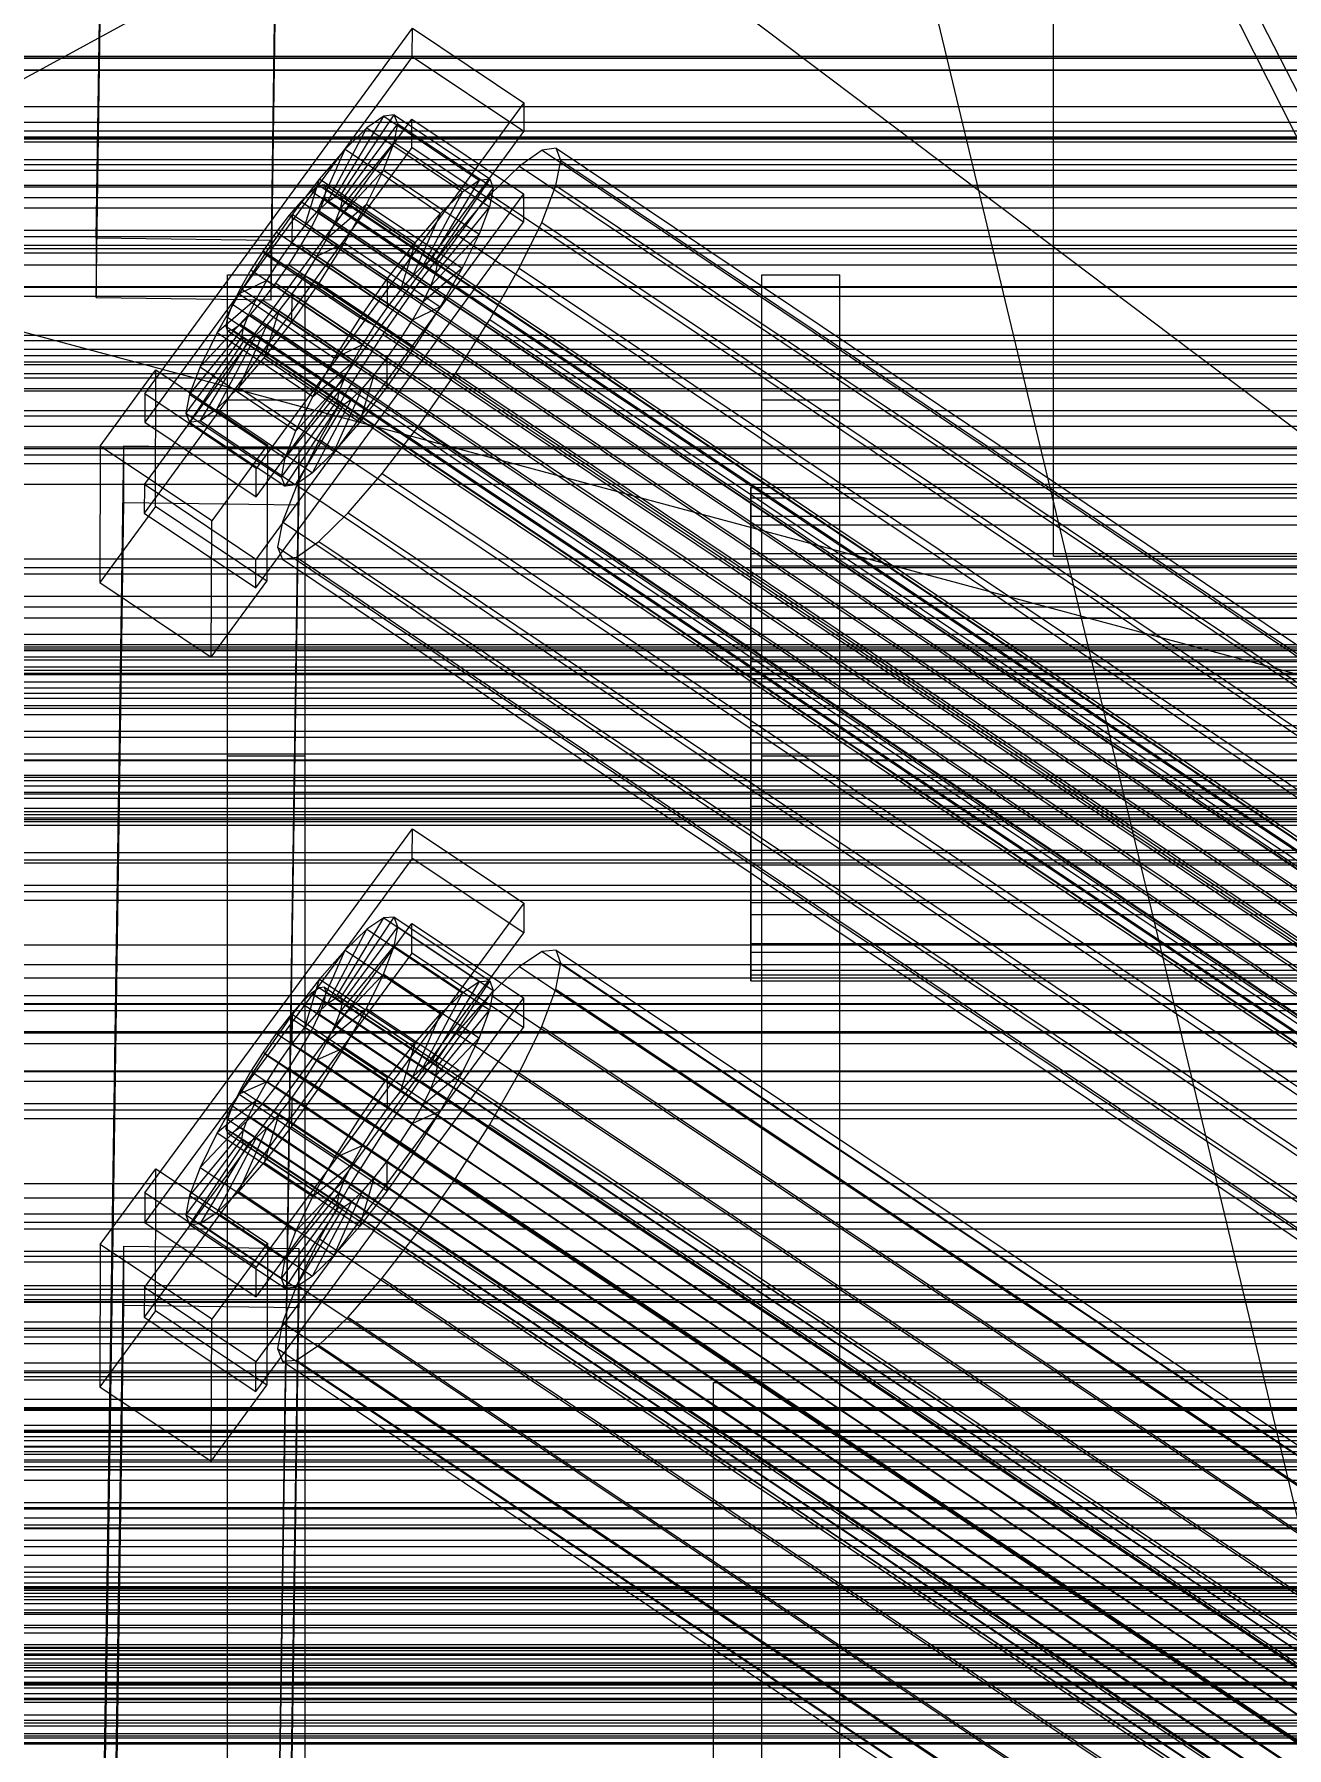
# Model space of a CAD drawing. Header units: millimetres. Extents: x -1970 to 59977, y -65068 to 6837.
# Drawn here: x -384.9 to -256, y -34572.6 to -34396.3 of the extents above; entities that cross this region are included whole.
import ezdxf

# ---------------------------------------------------------------- set-up
doc = ezdxf.new("R2010")
doc.units = ezdxf.units.MM
for name, color, linetype, lineweight in [('COTAS_O', 1, 'Continuous', 0), ('COTAS_P', 1, 'Continuous', 0), ('frontal_briquetadora', 7, 'Continuous', 0), ('frontal_C01', 7, 'Continuous', 0), ('frontal_C02', 7, 'Continuous', 0), ('frontal_C03', 7, 'Continuous', 0), ('frontal_mezcladora', 7, 'Continuous', 0), ('frontal_secador', 7, 'Continuous', 0), ('frontal_tolva', 7, 'Continuous', 0), ('frontal_tolva-C01', 7, 'Continuous', 0)]:
    doc.layers.add(name, color=color, linetype=linetype, lineweight=lineweight)
doc.dimstyles.new('R19_100', dxfattribs={"dimtxt": 250, "dimasz": 150, "dimexe": 150, "dimexo": 80, "dimgap": 100, "dimtad": 1, "dimtih": 1, "dimtoh": 1, "dimdsep": 46, "dimcen": 0.09, "dimadec": 0, "dimazin": 0, "dimtfac": 1, "dimtdec": 4, "dimtofl": 0, "dimtmove": 0, "dimatfit": 3, "dimfxl": 1, "dimtolj": 1, "dimtzin": 0, "dimarcsym": 0})

# ---------------------------------------------------------------- blocks, each defined once
blk = doc.blocks.new('*D37')
at = {"layer": 'COTAS_P', "color": 0, "lineweight": -2, "transparency": 16777216}
for p, q in [((-1750, -35420), (-1750, -34450)), ((2600, -35420), (2600, -34450)), ((-1600, -34600), (2450, -34600))]:
    blk.add_line(p, q, dxfattribs=at)
at = {"layer": 'COTAS_P', "color": 0, "transparency": 16777216}
for points in [[(-1600, -34575), (-1600, -34625), (-1750, -34600)], [(2450, -34575), (2450, -34625), (2600, -34600)]]:
    blk.add_solid(points, dxfattribs=at)
at = {"layer": 'Defpoints', "color": 0, "transparency": 16777216}
for p in [(2600, -34600), (-1750, -35500), (2600, -35500)]:
    blk.add_point(p, dxfattribs=at)
blk = doc.blocks.new('*D39')
at = {"layer": 'COTAS_O', "color": 0, "lineweight": -2, "transparency": 16777216}
for p, q in [((-1725, -34320), (-1725, -33550)), ((1725, -34320), (1725, -33550)), ((-1575, -33700), (1575, -33700))]:
    blk.add_line(p, q, dxfattribs=at)
at = {"layer": 'COTAS_O', "color": 0, "transparency": 16777216}
for points in [[(-1575, -33675), (-1575, -33725), (-1725, -33700)], [(1575, -33675), (1575, -33725), (1725, -33700)]]:
    blk.add_solid(points, dxfattribs=at)
at = {"layer": 'Defpoints', "color": 0, "transparency": 16777216}
for p in [(1725, -33700), (-1725, -34400), (1725, -34400)]:
    blk.add_point(p, dxfattribs=at)
blk = doc.blocks.new('*D42')
at = {"layer": 'COTAS_O', "color": 0, "lineweight": -2, "transparency": 16777216}
for p, q in [((-570, -33700), (200, -33700)), ((50, -34750), (50, -33850)), ((-570, -34900), (200, -34900))]:
    blk.add_line(p, q, dxfattribs=at)
at = {"layer": 'COTAS_O', "color": 0, "transparency": 16777216}
for points in [[(25, -33850), (75, -33850), (50, -33700)], [(25, -34750), (75, -34750), (50, -34900)]]:
    blk.add_solid(points, dxfattribs=at)
at = {"layer": 'Defpoints', "color": 0, "transparency": 16777216}
for p in [(-650, -33700), (50, -33700), (-650, -34900)]:
    blk.add_point(p, dxfattribs=at)
blk = doc.blocks.new('*D43')
at = {"layer": 'COTAS_O', "color": 0, "lineweight": -2, "transparency": 16777216}
for p, q in [((-650, -34820), (-650, -34050)), ((650, -34820), (650, -34050)), ((-500, -34200), (500, -34200))]:
    blk.add_line(p, q, dxfattribs=at)
at = {"layer": 'COTAS_O', "color": 0, "transparency": 16777216}
for points in [[(-500, -34175), (-500, -34225), (-650, -34200)], [(500, -34175), (500, -34225), (650, -34200)]]:
    blk.add_solid(points, dxfattribs=at)
at = {"layer": 'Defpoints', "color": 0, "transparency": 16777216}
for p in [(650, -34200), (-650, -34900), (650, -34900)]:
    blk.add_point(p, dxfattribs=at)

msp = doc.modelspace()

# ---------------------------------------------------------------- linework, layer by layer
at = {"layer": 'frontal_briquetadora'}
for p, q in [((-430, -33820), (-223.45, -34680)), ((-430, -34060), (-210, -34490)), ((-430, -34060), (-210, -34496)), ((-210, -34471), (-430, -34305)), ((-210, -34305), (-418, -34418.333)), ((-430, -34407), (-188, -34407)), ((-418, -34418.333), (-222, -34418.333)), ((-222, -34471), (-418, -34418.333)), ((-430, -34471), (-210, -34471)), ((-210, -34471), (-418, -34471)), ((-222, -34471), (-418, -34471)), ((-210, -34490), (-430, -34490)), ((-430, -34496), (-210, -34496))]:
    msp.add_line(p, q, dxfattribs=at)
at = {"layer": 'frontal_C01'}
for p, q in [((-378.512, -34417.284), (-375.644, -34224.284)), ((-357.646, -34224.526), (-360.514, -34417.526)), ((-378.512, -34423.372), (-375.644, -34230.372)), ((-360.514, -34423.614), (-357.646, -34230.614)), ((-425, -34411.836), (425, -34411.836)), ((-360.514, -34417.526), (-378.512, -34417.284)), ((-378.512, -34417.284), (-378.512, -34423.372)), ((-360.514, -34423.614), (-360.514, -34417.526)), ((425, -34423.267), (-425, -34423.267)), ((-378.512, -34423.372), (-360.514, -34423.614)), ((425, -34427.299), (-425, -34427.299)), ((-425, -34438.729), (425, -34438.729)), ((-373.501, -34515.487), (-345.969, -34478.043)), ((-345.981, -34481.087), (-345.969, -34478.043)), ((-345.969, -34478.043), (-334.501, -34485.696)), ((-450, -34481.223), (450, -34481.223)), ((-345.981, -34481.087), (-373.513, -34518.531)), ((-334.513, -34488.74), (-345.981, -34481.087)), ((-334.501, -34485.696), (-362.033, -34523.14)), ((-334.501, -34485.696), (-334.513, -34488.74)), ((-353.892, -34495.474), (-348.918, -34487.196)), ((-353.378, -34495.433), (-347.835, -34487.11)), ((-348.918, -34487.196), (-350.645, -34488.354)), ((-347.835, -34487.11), (-348.918, -34487.196)), ((-348.918, -34487.196), (-339.088, -34493.756)), ((-347.835, -34487.11), (-338.005, -34493.67)), ((-347.47, -34488.102), (-347.835, -34487.11)), ((-373.539, -34525.227), (-346.008, -34487.783)), ((-362.045, -34526.184), (-334.513, -34488.74)), ((-354.71, -34496.022), (-350.645, -34488.354)), ((-353.205, -34495.903), (-347.47, -34488.102)), ((-350.645, -34488.354), (-352.899, -34490.505)), ((-350.645, -34488.354), (-340.816, -34494.914)), ((-347.847, -34490.104), (-347.47, -34488.102)), ((-347.47, -34488.102), (-337.64, -34494.662)), ((-346.02, -34490.827), (-346.008, -34487.783)), ((-346.008, -34487.783), (-334.539, -34495.437)), ((-346.02, -34490.827), (-373.551, -34528.271)), ((-355.777, -34497.041), (-352.899, -34490.505)), ((-352.899, -34490.505), (-355.525, -34493.501)), ((-353.384, -34496.851), (-347.847, -34490.104)), ((-352.899, -34490.505), (-343.069, -34497.064)), ((-348.941, -34492.979), (-347.847, -34490.104)), ((-347.847, -34490.104), (-338.017, -34496.664)), ((-334.551, -34498.48), (-346.02, -34490.827)), ((-332.629, -34490.645), (-334.938, -34492.193)), ((-331.181, -34490.53), (-332.629, -34490.645)), ((-332.629, -34490.645), (-148.32, -34613.643)), ((-330.692, -34491.856), (-331.181, -34490.53)), ((-331.181, -34490.53), (-146.872, -34613.528)), ((-353.902, -34498.213), (-348.941, -34492.979)), ((-350.678, -34496.533), (-348.941, -34492.979)), ((-348.941, -34492.979), (-339.111, -34499.539)), ((-334.938, -34492.193), (-337.95, -34495.068)), ((-334.938, -34492.193), (-150.629, -34615.191)), ((-331.197, -34494.532), (-330.692, -34491.856)), ((-330.692, -34491.856), (-146.383, -34614.854)), ((450, -34493.398), (-450, -34493.398)), ((-355.525, -34493.501), (-358.345, -34497.14)), ((-357.021, -34498.46), (-355.525, -34493.501)), ((-355.53, -34494.38), (-356.348, -34494.929)), ((-355.017, -34494.34), (-355.53, -34494.38)), ((-355.53, -34494.38), (-141.731, -34637.058)), ((-355.525, -34493.501), (-345.695, -34500.061)), ((-354.844, -34494.81), (-355.017, -34494.34)), ((-355.017, -34494.34), (-141.218, -34637.018)), ((-339.088, -34493.756), (-344.062, -34502.034)), ((-338.005, -34493.67), (-343.549, -34501.993)), ((-337.64, -34494.662), (-343.376, -34502.463)), ((-340.816, -34494.914), (-339.088, -34493.756)), ((-339.088, -34493.756), (-338.005, -34493.67)), ((-337.64, -34494.662), (-338.017, -34496.664)), ((-338.005, -34493.67), (-337.64, -34494.662)), ((-332.659, -34498.376), (-331.197, -34494.532)), ((-331.197, -34494.532), (-146.887, -34617.53)), ((-334.539, -34495.437), (-362.071, -34532.88)), ((-357.415, -34495.948), (-358.659, -34497.367)), ((-356.348, -34494.929), (-357.415, -34495.948)), ((-357.415, -34495.948), (-143.617, -34638.625)), ((-356.348, -34494.929), (-142.549, -34637.607)), ((-355.777, -34497.041), (-354.71, -34496.022)), ((-355.541, -34497.12), (-355.022, -34495.758)), ((-355.022, -34495.758), (-354.844, -34494.81)), ((-355.022, -34495.758), (-141.224, -34638.436)), ((-354.844, -34494.81), (-141.045, -34637.487)), ((-354.71, -34496.022), (-353.892, -34495.474)), ((-344.88, -34502.582), (-354.71, -34496.022)), ((-353.892, -34495.474), (-353.378, -34495.433)), ((-344.062, -34502.034), (-353.892, -34495.474)), ((-353.205, -34495.903), (-353.384, -34496.851)), ((-343.549, -34501.993), (-353.378, -34495.433)), ((-353.378, -34495.433), (-353.205, -34495.903)), ((-343.376, -34502.463), (-353.205, -34495.903)), ((-340.816, -34494.914), (-344.88, -34502.582)), ((-343.069, -34497.064), (-340.816, -34494.914)), ((-337.95, -34495.068), (-341.461, -34499.074)), ((-337.95, -34495.068), (-153.641, -34618.066)), ((-334.539, -34495.437), (-334.551, -34498.48)), ((-358.345, -34497.14), (-361.166, -34501.174)), ((-358.659, -34497.367), (-359.995, -34499.091)), ((-358.659, -34497.367), (-144.861, -34640.045)), ((-358.345, -34497.14), (-358.357, -34500.184)), ((-348.515, -34503.7), (-358.345, -34497.14)), ((-357.021, -34498.46), (-355.777, -34497.041)), ((-356.363, -34498.803), (-355.541, -34497.12)), ((-345.947, -34503.601), (-355.777, -34497.041)), ((-355.541, -34497.12), (-141.742, -34639.798)), ((-354.725, -34499.896), (-350.678, -34496.533)), ((-353.902, -34498.213), (-354.725, -34499.896)), ((-353.384, -34496.851), (-353.902, -34498.213)), ((-344.073, -34504.773), (-353.902, -34498.213)), ((-343.554, -34503.411), (-353.384, -34496.851)), ((-352.938, -34500.521), (-350.678, -34496.533)), ((-350.678, -34496.533), (-340.848, -34503.092)), ((-343.069, -34497.064), (-345.947, -34503.601)), ((-345.695, -34500.061), (-343.069, -34497.064)), ((-338.017, -34496.664), (-343.554, -34503.411)), ((-338.017, -34496.664), (-339.111, -34499.539)), ((-362.083, -34535.924), (-334.551, -34498.48)), ((-359.995, -34499.091), (-361.332, -34501.001)), ((-146.196, -34641.769), (-359.995, -34499.091)), ((-358.357, -34500.184), (-357.021, -34498.46)), ((-357.434, -34500.692), (-356.363, -34498.803)), ((-347.191, -34505.02), (-357.021, -34498.46)), ((-356.363, -34498.803), (-142.565, -34641.481)), ((-354.725, -34499.896), (-355.796, -34501.786)), ((-344.895, -34506.456), (-354.725, -34499.896)), ((-341.461, -34499.074), (-345.231, -34503.939)), ((-339.111, -34499.539), (-344.073, -34504.773)), ((-341.461, -34499.074), (-157.152, -34622.072)), ((-339.111, -34499.539), (-340.848, -34503.092)), ((-334.981, -34503.126), (-332.659, -34498.376)), ((-332.659, -34498.376), (-148.35, -34621.374)), ((-361.166, -34501.174), (-363.797, -34505.326)), ((-361.332, -34501.001), (-362.578, -34502.968)), ((-361.332, -34501.001), (-147.533, -34643.679)), ((-359.693, -34502.095), (-361.166, -34501.174)), ((-361.166, -34501.174), (-351.336, -34507.733)), ((-359.693, -34502.095), (-358.357, -34500.184)), ((-358.68, -34502.659), (-357.434, -34500.692)), ((-358.357, -34500.184), (-348.527, -34506.744)), ((-357.434, -34500.692), (-143.635, -34643.37)), ((-355.796, -34501.786), (-357.042, -34503.753)), ((-355.796, -34501.786), (-352.938, -34500.521)), ((-345.966, -34508.346), (-355.796, -34501.786)), ((-355.569, -34504.674), (-352.938, -34500.521)), ((-352.938, -34500.521), (-343.108, -34507.081)), ((-348.515, -34503.7), (-345.695, -34500.061)), ((-345.695, -34500.061), (-347.191, -34505.02)), ((-362.578, -34502.968), (-363.648, -34504.858)), ((-362.578, -34502.968), (-148.779, -34645.646)), ((-360.939, -34504.062), (-359.693, -34502.095)), ((-360.017, -34504.57), (-358.68, -34502.659)), ((-349.863, -34508.655), (-359.693, -34502.095)), ((-358.68, -34502.659), (-144.881, -34645.337)), ((-344.88, -34502.582), (-345.947, -34503.601)), ((-340.848, -34503.092), (-344.895, -34506.456)), ((-344.062, -34502.034), (-344.88, -34502.582)), ((-344.073, -34504.773), (-343.554, -34503.411)), ((-343.549, -34501.993), (-344.062, -34502.034)), ((-343.554, -34503.411), (-343.376, -34502.463)), ((-343.376, -34502.463), (-343.549, -34501.993)), ((-340.848, -34503.092), (-343.108, -34507.081)), ((-338.003, -34508.459), (-334.981, -34503.126)), ((-334.981, -34503.126), (-150.672, -34626.124)), ((-363.797, -34505.326), (-366.057, -34509.315)), ((-363.648, -34504.858), (-364.471, -34506.541)), ((-360.939, -34504.062), (-363.797, -34505.326)), ((-363.797, -34505.326), (-353.967, -34511.886)), ((-363.648, -34504.858), (-149.85, -34647.535)), ((-362.01, -34505.951), (-360.939, -34504.062)), ((-361.352, -34506.293), (-360.017, -34504.57)), ((-351.109, -34510.621), (-360.939, -34504.062)), ((-360.017, -34504.57), (-146.218, -34647.247)), ((-358.39, -34508.707), (-355.569, -34504.674)), ((-357.042, -34503.753), (-358.378, -34505.663)), ((-357.042, -34503.753), (-355.569, -34504.674)), ((-347.212, -34510.312), (-357.042, -34503.753)), ((-355.569, -34504.674), (-345.739, -34511.234)), ((-351.336, -34507.733), (-348.515, -34503.7)), ((-345.231, -34503.939), (-349.002, -34509.331)), ((-348.527, -34506.744), (-348.515, -34503.7)), ((-347.191, -34505.02), (-348.527, -34506.744)), ((-345.947, -34503.601), (-347.191, -34505.02)), ((-160.922, -34626.937), (-345.231, -34503.939)), ((-344.895, -34506.456), (-344.073, -34504.773)), ((-362.01, -34505.951), (-366.057, -34509.315)), ((-364.471, -34506.541), (-364.989, -34507.903)), ((-364.471, -34506.541), (-150.672, -34649.219)), ((-362.833, -34507.634), (-362.01, -34505.951)), ((-362.596, -34507.713), (-361.352, -34506.293)), ((-352.18, -34512.511), (-362.01, -34505.951)), ((-361.352, -34506.293), (-147.554, -34648.971)), ((-358.378, -34505.663), (-359.714, -34507.387)), ((-358.378, -34505.663), (-358.39, -34508.707)), ((-348.548, -34512.223), (-358.378, -34505.663)), ((-348.527, -34506.744), (-349.863, -34508.655)), ((-345.966, -34508.346), (-344.895, -34506.456)), ((-343.108, -34507.081), (-345.966, -34508.346)), ((-343.108, -34507.081), (-345.739, -34511.234)), ((-362.833, -34507.634), (-367.794, -34512.868)), ((-364.989, -34507.903), (-365.168, -34508.851)), ((-365.168, -34508.851), (-364.995, -34509.321)), ((-365.168, -34508.851), (-151.369, -34651.529)), ((-364.989, -34507.903), (-151.191, -34650.581)), ((-364.482, -34509.28), (-363.664, -34508.732)), ((-360.958, -34508.806), (-363.836, -34515.343)), ((-363.664, -34508.732), (-362.596, -34507.713)), ((-363.664, -34508.732), (-149.865, -34651.41)), ((-363.351, -34508.996), (-362.833, -34507.634)), ((-353.003, -34514.194), (-362.833, -34507.634)), ((-362.596, -34507.713), (-148.798, -34650.391)), ((-360.958, -34508.806), (-362.025, -34509.825)), ((-359.714, -34507.387), (-361.21, -34512.346)), ((-361.21, -34512.346), (-358.39, -34508.707)), ((-359.714, -34507.387), (-360.958, -34508.806)), ((-351.128, -34515.366), (-360.958, -34508.806)), ((-349.884, -34513.947), (-359.714, -34507.387)), ((-358.39, -34508.707), (-348.56, -34515.267)), ((-353.967, -34511.886), (-351.336, -34507.733)), ((-351.336, -34507.733), (-349.863, -34508.655)), ((-349.863, -34508.655), (-351.109, -34510.621)), ((-347.212, -34510.312), (-345.966, -34508.346)), ((-341.52, -34514.01), (-338.003, -34508.459)), ((-338.003, -34508.459), (-153.694, -34631.457)), ((-363.53, -34509.944), (-369.265, -34517.745)), ((-363.357, -34510.414), (-368.9, -34518.737)), ((-363.351, -34508.996), (-368.888, -34515.743)), ((-362.843, -34510.373), (-367.817, -34518.651)), ((-366.057, -34509.315), (-367.794, -34512.868)), ((-362.025, -34509.825), (-366.09, -34517.493)), ((-366.057, -34509.315), (-356.228, -34515.875)), ((-364.995, -34509.321), (-364.482, -34509.28)), ((-364.995, -34509.321), (-151.196, -34651.999)), ((-364.482, -34509.28), (-150.683, -34651.958)), ((-363.53, -34509.944), (-363.351, -34508.996)), ((-363.357, -34510.414), (-363.53, -34509.944)), ((-353.7, -34516.504), (-363.53, -34509.944)), ((-362.843, -34510.373), (-363.357, -34510.414)), ((-353.527, -34516.974), (-363.357, -34510.414)), ((-353.521, -34515.556), (-363.351, -34508.996)), ((-362.025, -34509.825), (-362.843, -34510.373)), ((-353.014, -34516.933), (-362.843, -34510.373)), ((-352.196, -34516.385), (-362.025, -34509.825)), ((-353.967, -34511.886), (-351.109, -34510.621)), ((-349.002, -34509.331), (-352.519, -34514.882)), ((-351.109, -34510.621), (-352.18, -34512.511)), ((-349.002, -34509.331), (-164.693, -34632.329)), ((-348.548, -34512.223), (-347.212, -34510.312)), ((-345.739, -34511.234), (-347.212, -34510.312)), ((-363.836, -34515.343), (-361.21, -34512.346)), ((-361.21, -34512.346), (-351.38, -34518.906)), ((-356.228, -34515.875), (-353.967, -34511.886)), ((-349.884, -34513.947), (-348.548, -34512.223)), ((-345.739, -34511.234), (-348.56, -34515.267)), ((-348.56, -34515.267), (-348.548, -34512.223)), ((-378.086, -34520.814), (-372.35, -34513.014)), ((-372.408, -34527.624), (-372.35, -34513.014)), ((-372.35, -34513.014), (-360.882, -34520.667)), ((-367.794, -34512.868), (-368.888, -34515.743)), ((-367.794, -34512.868), (-357.964, -34519.428)), ((-356.228, -34515.875), (-352.18, -34512.511)), ((-352.18, -34512.511), (-353.003, -34514.194)), ((-351.38, -34518.906), (-349.884, -34513.947)), ((-351.128, -34515.366), (-349.884, -34513.947)), ((-345.291, -34519.401), (-341.52, -34514.01)), ((-341.52, -34514.01), (-157.211, -34637.008)), ((450, -34514.562), (-450, -34514.562)), ((-373.501, -34515.487), (-373.513, -34518.531)), ((-362.033, -34523.14), (-373.501, -34515.487)), ((-368.888, -34515.743), (-369.265, -34517.745)), ((-368.888, -34515.743), (-359.058, -34522.303)), ((-366.09, -34517.493), (-363.836, -34515.343)), ((-363.836, -34515.343), (-354.006, -34521.903)), ((-359.058, -34522.303), (-353.521, -34515.556)), ((-357.964, -34519.428), (-353.003, -34514.194)), ((-357.964, -34519.428), (-356.228, -34515.875)), ((-352.519, -34514.882), (-355.541, -34520.214)), ((-354.006, -34521.903), (-351.128, -34515.366)), ((-353.521, -34515.556), (-353.7, -34516.504)), ((-353.003, -34514.194), (-353.521, -34515.556)), ((-352.519, -34514.882), (-168.21, -34637.88)), ((-352.196, -34516.385), (-351.128, -34515.366)), ((-348.56, -34515.267), (-351.38, -34518.906)), ((-367.817, -34518.651), (-366.09, -34517.493)), ((-366.09, -34517.493), (-356.26, -34524.053)), ((-359.436, -34524.305), (-353.7, -34516.504)), ((-359.07, -34525.297), (-353.527, -34516.974)), ((-357.987, -34525.211), (-353.014, -34516.933)), ((-356.26, -34524.053), (-352.196, -34516.385)), ((-353.7, -34516.504), (-353.527, -34516.974)), ((-353.527, -34516.974), (-353.014, -34516.933)), ((-353.014, -34516.933), (-352.196, -34516.385)), ((-373.513, -34518.531), (-362.045, -34526.184)), ((-369.265, -34517.745), (-368.9, -34518.737)), ((-369.265, -34517.745), (-359.436, -34524.305)), ((-368.9, -34518.737), (-367.817, -34518.651)), ((-368.9, -34518.737), (-359.07, -34525.297)), ((-367.817, -34518.651), (-357.987, -34525.211)), ((-359.058, -34522.303), (-357.964, -34519.428)), ((-351.38, -34518.906), (-354.006, -34521.903)), ((-349.061, -34524.266), (-345.291, -34519.401)), ((-345.291, -34519.401), (-160.982, -34642.399)), ((-378.512, -34713.98), (-375.644, -34520.98)), ((-378.086, -34520.814), (-378.143, -34535.425)), ((-366.618, -34528.468), (-378.086, -34520.814)), ((-375.644, -34527.068), (-375.644, -34520.98)), ((-375.644, -34520.98), (-357.646, -34521.223)), ((-360.882, -34520.667), (-366.618, -34528.468)), ((-360.882, -34520.667), (-360.939, -34535.277)), ((-355.541, -34520.214), (-357.863, -34524.964)), ((-355.541, -34520.214), (-171.232, -34643.212)), ((-357.646, -34521.223), (-360.514, -34714.223)), ((-359.436, -34524.305), (-359.058, -34522.303)), ((-357.646, -34521.223), (-357.646, -34527.311)), ((-354.006, -34521.903), (-356.26, -34524.053)), ((-362.045, -34526.184), (-362.033, -34523.14)), ((-359.07, -34525.297), (-359.436, -34524.305)), ((-356.26, -34524.053), (-357.987, -34525.211)), ((-352.572, -34528.272), (-349.061, -34524.266)), ((-349.061, -34524.266), (-164.752, -34647.264)), ((-373.539, -34525.227), (-373.551, -34528.271)), ((-362.071, -34532.88), (-373.539, -34525.227)), ((-357.863, -34524.964), (-359.326, -34528.808)), ((-357.987, -34525.211), (-359.07, -34525.297)), ((-357.863, -34524.964), (-173.554, -34647.962)), ((-450, -34526.737), (450, -34526.737)), ((-378.512, -34720.068), (-375.644, -34527.068)), ((-372.408, -34527.624), (-378.143, -34535.425)), ((-357.646, -34527.311), (-375.644, -34527.068)), ((-360.939, -34535.277), (-372.408, -34527.624)), ((-360.514, -34720.311), (-357.646, -34527.311)), ((-373.551, -34528.271), (-362.083, -34535.924)), ((-366.675, -34543.078), (-366.618, -34528.468)), ((-359.326, -34528.808), (-359.83, -34531.484)), ((-359.326, -34528.808), (-175.016, -34651.806)), ((-355.584, -34531.147), (-352.572, -34528.272)), ((-352.572, -34528.272), (-168.263, -34651.271)), ((-359.83, -34531.484), (-359.341, -34532.81)), ((-359.83, -34531.484), (-175.521, -34654.482)), ((-357.893, -34532.695), (-355.584, -34531.147)), ((-355.584, -34531.147), (-171.275, -34654.146)), ((-362.083, -34535.924), (-362.071, -34532.88)), ((-359.341, -34532.81), (-357.893, -34532.695)), ((-359.341, -34532.81), (-175.032, -34655.808)), ((-357.893, -34532.695), (-173.584, -34655.693)), ((-366.675, -34543.078), (-360.939, -34535.277)), ((-378.143, -34535.425), (-366.675, -34543.078))]:
    msp.add_line(p, q, dxfattribs=at)
at = {"layer": 'frontal_C02'}
for p, q in [((-373.501, -34433.276), (-345.969, -34395.683)), ((-345.981, -34398.606), (-345.969, -34395.683)), ((-345.969, -34395.683), (-334.501, -34403.366)), ((-345.981, -34398.606), (-373.513, -34436.198)), ((-334.513, -34406.289), (-345.981, -34398.606)), ((-334.501, -34403.366), (-362.033, -34440.959)), ((-353.892, -34412.963), (-348.918, -34404.719)), ((-353.378, -34412.893), (-347.835, -34404.572)), ((-348.918, -34404.719), (-350.645, -34405.934)), ((-347.835, -34404.572), (-348.918, -34404.719)), ((-348.918, -34404.719), (-339.088, -34411.305)), ((-347.835, -34404.572), (-338.005, -34411.158)), ((-347.47, -34405.502), (-347.835, -34404.572)), ((-334.501, -34403.366), (-334.513, -34406.289)), ((-373.539, -34442.628), (-346.008, -34405.035)), ((-362.045, -34443.882), (-334.513, -34406.289)), ((-354.71, -34413.538), (-350.645, -34405.934)), ((-353.205, -34413.334), (-347.47, -34405.502)), ((-350.645, -34405.934), (-352.899, -34408.133)), ((-350.645, -34405.934), (-340.816, -34412.52)), ((-347.847, -34407.446), (-347.47, -34405.502)), ((-347.47, -34405.502), (-337.64, -34412.088)), ((-346.02, -34407.958), (-346.008, -34405.035)), ((-346.008, -34405.035), (-334.539, -34412.719)), ((-346.02, -34407.958), (-373.551, -34445.551)), ((-355.777, -34414.58), (-352.899, -34408.133)), ((-352.899, -34408.133), (-355.525, -34411.167)), ((-353.384, -34414.255), (-347.847, -34407.446)), ((-352.899, -34408.133), (-343.069, -34414.719)), ((-348.941, -34410.272), (-347.847, -34407.446)), ((-347.847, -34407.446), (-338.017, -34414.032)), ((-334.551, -34415.641), (-346.02, -34407.958)), ((-332.629, -34408.224), (-334.938, -34409.848)), ((-331.181, -34408.027), (-332.629, -34408.224)), ((-332.629, -34408.224), (-148.32, -34531.708)), ((-330.692, -34409.271), (-331.181, -34408.027)), ((-331.181, -34408.027), (-146.872, -34531.511)), ((-334.938, -34409.848), (-337.95, -34412.788)), ((-334.938, -34409.848), (-150.629, -34533.332)), ((-331.197, -34411.87), (-330.692, -34409.271)), ((-330.692, -34409.271), (-146.383, -34532.755)), ((-355.525, -34411.167), (-358.345, -34414.83)), ((-357.021, -34416.017), (-355.525, -34411.167)), ((-355.53, -34411.865), (-356.348, -34412.441)), ((-355.017, -34411.796), (-355.53, -34411.865)), ((-355.53, -34411.865), (-141.731, -34555.107)), ((-355.525, -34411.167), (-345.695, -34417.753)), ((-354.844, -34412.236), (-355.017, -34411.796)), ((-355.017, -34411.796), (-141.218, -34555.037)), ((-353.902, -34415.593), (-348.941, -34410.272)), ((-350.678, -34413.787), (-348.941, -34410.272)), ((-348.941, -34410.272), (-339.111, -34416.858)), ((-339.088, -34411.305), (-344.062, -34419.549)), ((-338.005, -34411.158), (-343.549, -34419.479)), ((-340.816, -34412.52), (-339.088, -34411.305)), ((-339.088, -34411.305), (-338.005, -34411.158)), ((-338.005, -34411.158), (-337.64, -34412.088)), ((-332.659, -34415.648), (-331.197, -34411.87)), ((-331.197, -34411.87), (-146.887, -34535.354)), ((-334.539, -34412.719), (-362.071, -34450.312)), ((-357.415, -34413.483), (-358.659, -34414.92)), ((-356.348, -34412.441), (-357.415, -34413.483)), ((-357.415, -34413.483), (-143.617, -34556.724)), ((-356.348, -34412.441), (-142.549, -34555.682)), ((-355.777, -34414.58), (-354.71, -34413.538)), ((-355.541, -34414.496), (-355.022, -34413.157)), ((-355.022, -34413.157), (-354.844, -34412.236)), ((-355.022, -34413.157), (-141.224, -34556.399)), ((-354.844, -34412.236), (-141.045, -34555.478)), ((-354.71, -34413.538), (-353.892, -34412.963)), ((-344.88, -34420.124), (-354.71, -34413.538)), ((-353.892, -34412.963), (-353.378, -34412.893)), ((-344.062, -34419.549), (-353.892, -34412.963)), ((-353.205, -34413.334), (-353.384, -34414.255)), ((-343.549, -34419.479), (-353.378, -34412.893)), ((-353.378, -34412.893), (-353.205, -34413.334)), ((-343.376, -34419.92), (-353.205, -34413.334)), ((-340.816, -34412.52), (-344.88, -34420.124)), ((-337.64, -34412.088), (-343.376, -34419.92)), ((-343.069, -34414.719), (-340.816, -34412.52)), ((-337.95, -34412.788), (-341.461, -34416.844)), ((-337.64, -34412.088), (-338.017, -34414.032)), ((-337.95, -34412.788), (-153.641, -34536.272)), ((-334.539, -34412.719), (-334.551, -34415.641)), ((-358.345, -34414.83), (-361.166, -34418.87)), ((-358.659, -34414.92), (-359.995, -34416.655)), ((-358.659, -34414.92), (-144.861, -34558.161)), ((-358.345, -34414.83), (-358.357, -34417.752)), ((-348.515, -34421.415), (-358.345, -34414.83)), ((-357.021, -34416.017), (-355.777, -34414.58)), ((-356.363, -34416.161), (-355.541, -34414.496)), ((-345.947, -34421.166), (-355.777, -34414.58)), ((-355.541, -34414.496), (-141.742, -34557.737)), ((-354.725, -34417.258), (-350.678, -34413.787)), ((-353.384, -34414.255), (-353.902, -34415.593)), ((-343.554, -34420.841), (-353.384, -34414.255)), ((-352.938, -34417.751), (-350.678, -34413.787)), ((-350.678, -34413.787), (-340.848, -34420.373)), ((-343.069, -34414.719), (-345.947, -34421.166)), ((-345.695, -34417.753), (-343.069, -34414.719)), ((-338.017, -34414.032), (-343.554, -34420.841)), ((-338.017, -34414.032), (-339.111, -34416.858)), ((-362.083, -34453.234), (-334.551, -34415.641)), ((-359.995, -34416.655), (-361.332, -34418.568)), ((-146.196, -34559.896), (-359.995, -34416.655)), ((-358.357, -34417.752), (-357.021, -34416.017)), ((-357.434, -34418.039), (-356.363, -34416.161)), ((-347.191, -34422.603), (-357.021, -34416.017)), ((-356.363, -34416.161), (-142.565, -34559.402)), ((-353.902, -34415.593), (-354.725, -34417.258)), ((-344.073, -34422.179), (-353.902, -34415.593)), ((-341.461, -34416.844), (-345.231, -34421.74)), ((-339.111, -34416.858), (-344.073, -34422.179)), ((-341.461, -34416.844), (-157.152, -34540.328)), ((-339.111, -34416.858), (-340.848, -34420.373)), ((-334.981, -34420.346), (-332.659, -34415.648)), ((-332.659, -34415.648), (-148.35, -34539.132)), ((-361.166, -34418.87), (-363.797, -34423.014)), ((-361.332, -34418.568), (-362.578, -34420.531)), ((-361.332, -34418.568), (-147.533, -34561.81)), ((-359.693, -34419.666), (-361.166, -34418.87)), ((-361.166, -34418.87), (-351.336, -34425.456)), ((-359.693, -34419.666), (-358.357, -34417.752)), ((-358.68, -34420.001), (-357.434, -34418.039)), ((-358.357, -34417.752), (-348.527, -34424.338)), ((-357.434, -34418.039), (-143.635, -34561.28)), ((-354.725, -34417.258), (-355.796, -34419.136)), ((-355.796, -34419.136), (-352.938, -34417.751)), ((-355.569, -34421.895), (-352.938, -34417.751)), ((-344.895, -34423.844), (-354.725, -34417.258)), ((-352.938, -34417.751), (-343.108, -34424.337)), ((-348.515, -34421.415), (-345.695, -34417.753)), ((-345.695, -34417.753), (-347.191, -34422.603)), ((-362.578, -34420.531), (-363.648, -34422.409)), ((-362.578, -34420.531), (-148.779, -34563.773)), ((-360.939, -34421.629), (-359.693, -34419.666)), ((-360.017, -34421.915), (-358.68, -34420.001)), ((-349.863, -34426.252), (-359.693, -34419.666)), ((-358.68, -34420.001), (-144.881, -34563.243)), ((-355.796, -34419.136), (-357.042, -34421.099)), ((-345.966, -34425.722), (-355.796, -34419.136)), ((-344.88, -34420.124), (-345.947, -34421.166)), ((-340.848, -34420.373), (-344.895, -34423.844)), ((-344.062, -34419.549), (-344.88, -34420.124)), ((-343.549, -34419.479), (-344.062, -34419.549)), ((-343.554, -34420.841), (-343.376, -34419.92)), ((-343.376, -34419.92), (-343.549, -34419.479)), ((-340.848, -34420.373), (-343.108, -34424.337)), ((-338.003, -34425.646), (-334.981, -34420.346)), ((-334.981, -34420.346), (-150.672, -34543.83)), ((-363.648, -34422.409), (-364.471, -34424.074)), ((-360.939, -34421.629), (-363.797, -34423.014)), ((-363.648, -34422.409), (-149.85, -34565.651)), ((-362.01, -34423.507), (-360.939, -34421.629)), ((-361.352, -34423.65), (-360.017, -34421.915)), ((-351.109, -34428.215), (-360.939, -34421.629)), ((-360.017, -34421.915), (-146.218, -34565.157)), ((-358.39, -34425.936), (-355.569, -34421.895)), ((-357.042, -34421.099), (-358.378, -34423.013)), ((-357.042, -34421.099), (-355.569, -34421.895)), ((-347.212, -34427.685), (-357.042, -34421.099)), ((-355.569, -34421.895), (-345.739, -34428.481)), ((-351.336, -34425.456), (-348.515, -34421.415)), ((-345.231, -34421.74), (-349.002, -34427.142)), ((-348.527, -34424.338), (-348.515, -34421.415)), ((-345.947, -34421.166), (-347.191, -34422.603)), ((-160.922, -34545.224), (-345.231, -34421.74)), ((-344.895, -34423.844), (-344.073, -34422.179)), ((-344.073, -34422.179), (-343.554, -34420.841)), ((-363.797, -34423.014), (-366.057, -34426.978)), ((-362.01, -34423.507), (-366.057, -34426.978)), ((-364.471, -34424.074), (-364.989, -34425.413)), ((-364.471, -34424.074), (-150.672, -34567.315)), ((-363.797, -34423.014), (-353.967, -34429.6)), ((-362.833, -34425.172), (-362.01, -34423.507)), ((-362.596, -34425.087), (-361.352, -34423.65)), ((-352.18, -34430.093), (-362.01, -34423.507)), ((-361.352, -34423.65), (-147.554, -34566.891)), ((-358.378, -34423.013), (-359.714, -34424.748)), ((-358.378, -34423.013), (-358.39, -34425.936)), ((-348.548, -34429.599), (-358.378, -34423.013)), ((-347.191, -34422.603), (-348.527, -34424.338)), ((-345.966, -34425.722), (-344.895, -34423.844)), ((-362.833, -34425.172), (-367.794, -34430.493)), ((-364.989, -34425.413), (-365.168, -34426.334)), ((-364.989, -34425.413), (-151.191, -34568.654)), ((-363.664, -34426.129), (-362.596, -34425.087)), ((-363.351, -34426.51), (-362.833, -34425.172)), ((-353.003, -34431.757), (-362.833, -34425.172)), ((-362.596, -34425.087), (-148.798, -34568.329)), ((-359.714, -34424.748), (-361.21, -34429.598)), ((-361.21, -34429.598), (-358.39, -34425.936)), ((-359.714, -34424.748), (-360.958, -34426.185)), ((-349.884, -34431.333), (-359.714, -34424.748)), ((-358.39, -34425.936), (-348.56, -34432.521)), ((-353.967, -34429.6), (-351.336, -34425.456)), ((-351.336, -34425.456), (-349.863, -34426.252)), ((-348.527, -34424.338), (-349.863, -34426.252)), ((-347.212, -34427.685), (-345.966, -34425.722)), ((-343.108, -34424.337), (-345.966, -34425.722)), ((-343.108, -34424.337), (-345.739, -34428.481)), ((-341.52, -34431.186), (-338.003, -34425.646)), ((-338.003, -34425.646), (-153.694, -34549.13)), ((-363.53, -34427.431), (-369.265, -34435.263)), ((-363.351, -34426.51), (-368.888, -34433.319)), ((-366.057, -34426.978), (-367.794, -34430.493)), ((-362.025, -34427.227), (-366.09, -34434.831)), ((-366.057, -34426.978), (-356.228, -34433.564)), ((-365.168, -34426.334), (-364.995, -34426.774)), ((-365.168, -34426.334), (-151.369, -34569.575)), ((-364.995, -34426.774), (-364.482, -34426.704)), ((-364.995, -34426.774), (-151.196, -34570.016)), ((-364.482, -34426.704), (-363.664, -34426.129)), ((-364.482, -34426.704), (-150.683, -34569.946)), ((-360.958, -34426.185), (-363.836, -34432.632)), ((-363.664, -34426.129), (-149.865, -34569.37)), ((-363.53, -34427.431), (-363.351, -34426.51)), ((-363.357, -34427.872), (-363.53, -34427.431)), ((-353.7, -34434.017), (-363.53, -34427.431)), ((-353.521, -34433.096), (-363.351, -34426.51)), ((-362.025, -34427.227), (-362.843, -34427.802)), ((-360.958, -34426.185), (-362.025, -34427.227)), ((-352.196, -34433.812), (-362.025, -34427.227)), ((-351.128, -34432.771), (-360.958, -34426.185)), ((-349.002, -34427.142), (-352.519, -34432.681)), ((-349.863, -34426.252), (-351.109, -34428.215)), ((-349.002, -34427.142), (-164.693, -34550.626)), ((-348.548, -34429.599), (-347.212, -34427.685)), ((-345.739, -34428.481), (-347.212, -34427.685)), ((-363.357, -34427.872), (-368.9, -34436.193)), ((-362.843, -34427.802), (-367.817, -34436.046)), ((-362.843, -34427.802), (-363.357, -34427.872)), ((-353.527, -34434.458), (-363.357, -34427.872)), ((-353.014, -34434.388), (-362.843, -34427.802)), ((-353.967, -34429.6), (-351.109, -34428.215)), ((-351.109, -34428.215), (-352.18, -34430.093)), ((-345.739, -34428.481), (-348.56, -34432.521)), ((-378.086, -34438.664), (-372.35, -34430.833)), ((-372.408, -34444.861), (-372.35, -34430.833)), ((-372.35, -34430.833), (-360.882, -34438.516)), ((-367.794, -34430.493), (-368.888, -34433.319)), ((-367.794, -34430.493), (-357.964, -34437.079)), ((-363.836, -34432.632), (-361.21, -34429.598)), ((-361.21, -34429.598), (-351.38, -34436.184)), ((-356.228, -34433.564), (-353.967, -34429.6)), ((-356.228, -34433.564), (-352.18, -34430.093)), ((-352.18, -34430.093), (-353.003, -34431.757)), ((-349.884, -34431.333), (-348.548, -34429.599)), ((-348.56, -34432.521), (-348.548, -34429.599)), ((-345.291, -34436.587), (-341.52, -34431.186)), ((-341.52, -34431.186), (-157.211, -34554.67)), ((-366.09, -34434.831), (-363.836, -34432.632)), ((-363.836, -34432.632), (-354.006, -34439.218)), ((-357.964, -34437.079), (-353.003, -34431.757)), ((-352.519, -34432.681), (-355.541, -34437.981)), ((-354.006, -34439.218), (-351.128, -34432.771)), ((-353.003, -34431.757), (-353.521, -34433.096)), ((-352.519, -34432.681), (-168.21, -34556.165)), ((-352.196, -34433.812), (-351.128, -34432.771)), ((-351.38, -34436.184), (-349.884, -34431.333)), ((-348.56, -34432.521), (-351.38, -34436.184)), ((-351.128, -34432.771), (-349.884, -34431.333)), ((-373.501, -34433.276), (-373.513, -34436.198)), ((-362.033, -34440.959), (-373.501, -34433.276)), ((-368.888, -34433.319), (-369.265, -34435.263)), ((-368.888, -34433.319), (-359.058, -34439.905)), ((-359.436, -34441.849), (-353.7, -34434.017)), ((-359.07, -34442.779), (-353.527, -34434.458)), ((-359.058, -34439.905), (-353.521, -34433.096)), ((-357.987, -34442.632), (-353.014, -34434.388)), ((-357.964, -34437.079), (-356.228, -34433.564)), ((-356.26, -34441.417), (-352.196, -34433.812)), ((-353.521, -34433.096), (-353.7, -34434.017)), ((-353.7, -34434.017), (-353.527, -34434.458)), ((-353.527, -34434.458), (-353.014, -34434.388)), ((-353.014, -34434.388), (-352.196, -34433.812)), ((-373.513, -34436.198), (-362.045, -34443.882)), ((-369.265, -34435.263), (-368.9, -34436.193)), ((-369.265, -34435.263), (-359.436, -34441.849)), ((-368.9, -34436.193), (-367.817, -34436.046)), ((-368.9, -34436.193), (-359.07, -34442.779)), ((-367.817, -34436.046), (-366.09, -34434.831)), ((-367.817, -34436.046), (-357.987, -34442.632)), ((-366.09, -34434.831), (-356.26, -34441.417)), ((-351.38, -34436.184), (-354.006, -34439.218)), ((-349.061, -34441.483), (-345.291, -34436.587)), ((-345.291, -34436.587), (-160.982, -34560.071)), ((-359.058, -34439.905), (-357.964, -34437.079)), ((-355.541, -34437.981), (-357.863, -34442.68)), ((-355.541, -34437.981), (-171.232, -34561.465)), ((-378.512, -34632.411), (-375.644, -34438.644)), ((-378.086, -34438.664), (-378.143, -34452.693)), ((-366.618, -34446.348), (-378.086, -34438.664)), ((-375.644, -34444.49), (-375.644, -34438.644)), ((-375.644, -34438.644), (-357.646, -34438.888)), ((-360.882, -34438.516), (-366.618, -34446.348)), ((-360.882, -34438.516), (-360.939, -34452.545)), ((-357.646, -34438.888), (-360.514, -34632.655)), ((-359.436, -34441.849), (-359.058, -34439.905)), ((-357.646, -34438.888), (-357.646, -34444.733)), ((-354.006, -34439.218), (-356.26, -34441.417)), ((-362.045, -34443.882), (-362.033, -34440.959)), ((-359.07, -34442.779), (-359.436, -34441.849)), ((-356.26, -34441.417), (-357.987, -34442.632)), ((-352.572, -34445.539), (-349.061, -34441.483)), ((-349.061, -34441.483), (-164.752, -34564.967)), ((-373.539, -34442.628), (-373.551, -34445.551)), ((-362.071, -34450.312), (-373.539, -34442.628)), ((-357.863, -34442.68), (-359.326, -34446.457)), ((-357.987, -34442.632), (-359.07, -34442.779)), ((-357.863, -34442.68), (-173.554, -34566.164)), ((-311.15, -34444), (-311.15, -34442.907)), ((-311.15, -34442.907), (-311.15, -34443.543)), ((-311.15, -34442.907), (311.15, -34442.907)), ((-311.15, -34443.543), (-311.15, -34445.866)), ((-311.15, -34443.543), (311.15, -34443.543)), ((-378.512, -34638.257), (-375.644, -34444.49)), ((-372.408, -34444.861), (-378.143, -34452.693)), ((-357.646, -34444.733), (-375.644, -34444.49)), ((-360.939, -34452.545), (-372.408, -34444.861)), ((-360.514, -34638.5), (-357.646, -34444.733)), ((-311.15, -34446.749), (-311.15, -34444)), ((-311.15, -34444), (311.15, -34444)), ((-373.551, -34445.551), (-362.083, -34453.234)), ((-366.675, -34460.377), (-366.618, -34446.348)), ((-359.326, -34446.457), (-359.83, -34449.057)), ((-359.326, -34446.457), (-175.016, -34569.941)), ((-355.584, -34448.479), (-352.572, -34445.539)), ((-352.572, -34445.539), (-168.263, -34569.023)), ((-311.15, -34445.866), (-311.15, -34449.717)), ((-311.15, -34445.866), (311.15, -34445.866)), ((-311.15, -34450.966), (-311.15, -34446.749)), ((-311.15, -34446.749), (311.15, -34446.749)), ((-357.893, -34450.103), (-355.584, -34448.479)), ((-355.584, -34448.479), (-171.275, -34571.963)), ((-362.083, -34453.234), (-362.071, -34450.312)), ((-359.83, -34449.057), (-359.341, -34450.3)), ((-359.83, -34449.057), (-175.521, -34572.541)), ((-359.341, -34450.3), (-357.893, -34450.103)), ((-359.341, -34450.3), (-175.032, -34573.784)), ((-357.893, -34450.103), (-173.584, -34573.587)), ((-311.15, -34449.717), (-311.15, -34454.834)), ((-311.15, -34449.717), (311.15, -34449.717)), ((-311.15, -34456.364), (-311.15, -34450.966)), ((-311.15, -34450.966), (311.15, -34450.966)), ((-378.143, -34452.693), (-366.675, -34460.377)), ((-366.675, -34460.377), (-360.939, -34452.545)), ((-311.15, -34454.834), (-311.15, -34460.868)), ((-311.15, -34454.834), (311.15, -34454.834)), ((-311.15, -34462.575), (-311.15, -34456.364)), ((-311.15, -34456.364), (311.15, -34456.364)), ((-440, -34459.297), (440, -34459.297)), ((-440, -34459.522), (440, -34459.522)), ((-440, -34459.684), (440, -34459.684)), ((-440, -34460.345), (440, -34460.345)), ((-440, -34460.658), (440, -34460.658)), ((-311.15, -34460.868), (-311.15, -34467.408)), ((311.15, -34460.868), (-311.15, -34460.868)), ((-440, -34461.71), (440, -34461.71)), ((-440, -34462.153), (440, -34462.153)), ((-311.15, -34469.175), (-311.15, -34462.575)), ((-311.15, -34462.575), (311.15, -34462.575)), ((-440, -34463.523), (440, -34463.523)), ((-440, -34464.065), (440, -34464.065)), ((440, -34465.661), (-440, -34465.661)), ((-440, -34466.266), (440, -34466.266)), ((-440, -34467.978), (440, -34467.978)), ((-311.15, -34467.408), (-311.15, -34474.008)), ((-311.15, -34467.408), (311.15, -34467.408)), ((-440, -34468.604), (440, -34468.604)), ((-311.15, -34475.715), (-311.15, -34469.175)), ((-311.15, -34469.175), (311.15, -34469.175)), ((-440, -34470.317), (440, -34470.317)), ((-440, -34470.922), (440, -34470.922)), ((-440, -34472.517), (440, -34472.517)), ((-440, -34473.06), (440, -34473.06)), ((-440, -34474.43), (440, -34474.43)), ((-440, -34474.873), (440, -34474.873)), ((-311.15, -34474.008), (-311.15, -34480.218)), ((-311.15, -34474.008), (311.15, -34474.008)), ((-440, -34475.924), (440, -34475.924)), ((-440, -34476.237), (440, -34476.237)), ((-440, -34476.898), (440, -34476.898)), ((-440, -34477.06), (440, -34477.06)), ((-311.15, -34481.749), (-311.15, -34475.715)), ((-311.15, -34475.715), (311.15, -34475.715)), ((-440, -34477.286), (440, -34477.286)), ((-311.15, -34480.218), (-311.15, -34485.616)), ((-311.15, -34480.218), (311.15, -34480.218)), ((-311.15, -34486.866), (-311.15, -34481.749)), ((-311.15, -34481.749), (311.15, -34481.749)), ((-311.15, -34485.616), (-311.15, -34489.833)), ((-311.15, -34485.616), (311.15, -34485.616)), ((-311.15, -34490.717), (-311.15, -34486.866)), ((-311.15, -34486.866), (311.15, -34486.866)), ((-311.15, -34489.833), (-311.15, -34492.582)), ((-311.15, -34489.833), (311.15, -34489.833)), ((-311.15, -34493.04), (-311.15, -34490.717)), ((-311.15, -34490.717), (311.15, -34490.717)), ((-311.15, -34492.582), (-311.15, -34493.676)), ((-311.15, -34492.582), (311.15, -34492.582)), ((-311.15, -34493.676), (-311.15, -34493.04)), ((-311.15, -34493.04), (311.15, -34493.04)), ((-311.15, -34493.676), (311.15, -34493.676))]:
    msp.add_line(p, q, dxfattribs=at)
at = {"layer": 'frontal_C03'}
for p, q in [((1530, -34398.773), (-1530, -34398.773)), ((1530, -34403.773), (-1530, -34403.773)), ((1250, -34405.381), (-1250, -34405.381)), ((1250, -34406.262), (-1250, -34406.262)), ((1500, -34407.104), (-1500, -34407.104)), ((1500, -34407.389), (-1500, -34407.389)), ((1250, -34406.915), (-1250, -34406.915)), ((1250, -34409.223), (-1250, -34409.223)), ((-1250, -34410.28), (1250, -34410.28)), ((1250, -34413.132), (-1250, -34413.132)), ((1250, -34414.19), (-1250, -34414.19)), ((1250, -34416.497), (-1250, -34416.497)), ((1250, -34417.151), (-1250, -34417.151)), ((-1500, -34418.797), (1500, -34418.797)), ((1250, -34418.032), (-1250, -34418.032)), ((-1500, -34422.245), (1500, -34422.245)), ((1250, -34427.838), (-1250, -34427.838)), ((1250, -34428.72), (-1250, -34428.72)), ((1250, -34429.373), (-1250, -34429.373)), ((1500, -34431.228), (-1500, -34431.228)), ((1250, -34431.68), (-1250, -34431.68)), ((-1250, -34432.738), (1250, -34432.738)), ((1250, -34435.59), (-1250, -34435.59)), ((1250, -34436.647), (-1250, -34436.647)), ((1250, -34438.955), (-1250, -34438.955)), ((1250, -34439.608), (-1250, -34439.608)), ((1250, -34440.49), (-1250, -34440.49)), ((1250, -34450.296), (-1250, -34450.296)), ((1250, -34451.177), (-1250, -34451.177)), ((1250, -34451.831), (-1250, -34451.831)), ((1250, -34454.138), (-1250, -34454.138)), ((-1250, -34455.195), (1250, -34455.195)), ((1500, -34456.351), (-1500, -34456.351)), ((1250, -34458.048), (-1250, -34458.048)), ((1250, -34459.105), (-1250, -34459.105)), ((1250, -34461.412), (-1250, -34461.412)), ((1250, -34462.066), (-1250, -34462.066)), ((1250, -34462.947), (-1250, -34462.947)), ((-1500, -34465.334), (1500, -34465.334)), ((1250, -34472.754), (-1250, -34472.754)), ((1250, -34473.635), (-1250, -34473.635)), ((1250, -34474.288), (-1250, -34474.288)), ((1250, -34476.596), (-1250, -34476.596)), ((-1250, -34477.653), (1250, -34477.653)), ((1250, -34480.505), (-1250, -34480.505)), ((1250, -34481.563), (-1250, -34481.563)), ((1250, -34483.87), (-1250, -34483.87)), ((1250, -34484.523), (-1250, -34484.523)), ((1250, -34485.405), (-1250, -34485.405)), ((1250, -34495.211), (-1250, -34495.211)), ((1250, -34496.092), (-1250, -34496.092)), ((1250, -34496.746), (-1250, -34496.746)), ((1250, -34499.053), (-1250, -34499.053)), ((-1250, -34500.111), (1250, -34500.111)), ((1250, -34502.963), (-1250, -34502.963)), ((1250, -34504.02), (-1250, -34504.02)), ((1250, -34506.328), (-1250, -34506.328)), ((1250, -34506.981), (-1250, -34506.981)), ((1250, -34507.862), (-1250, -34507.862)), ((1250, -34517.669), (-1250, -34517.669)), ((1250, -34518.55), (-1250, -34518.55)), ((1250, -34519.204), (-1250, -34519.204)), ((1250, -34521.511), (-1250, -34521.511)), ((-1250, -34522.568), (1250, -34522.568)), ((1250, -34525.42), (-1250, -34525.42)), ((1250, -34526.478), (-1250, -34526.478)), ((1250, -34528.785), (-1250, -34528.785)), ((1250, -34529.439), (-1250, -34529.439)), ((1250, -34530.32), (-1250, -34530.32)), ((-1250, -34532.986), (1250, -34532.986)), ((-1250, -34533.783), (1250, -34533.783)), ((-1250, -34534.368), (1250, -34534.368)), ((-1250, -34536.706), (1250, -34536.706)), ((-1250, -34537.835), (1250, -34537.835)), ((1250, -34540.126), (-1250, -34540.126)), ((1250, -34541.008), (-1250, -34541.008)), ((-1250, -34541.554), (1250, -34541.554)), ((1250, -34541.661), (-1250, -34541.661)), ((-1250, -34543.151), (1250, -34543.151)), ((1250, -34543.969), (-1250, -34543.969)), ((-1250, -34545.026), (1250, -34545.026)), ((1250, -34547.878), (-1250, -34547.878)), ((-1250, -34547.998), (1250, -34547.998)), ((1250, -34548.935), (-1250, -34548.935)), ((-1250, -34549.954), (1250, -34549.954)), ((1250, -34551.243), (-1250, -34551.243)), ((1250, -34551.896), (-1250, -34551.896)), ((1250, -34552.778), (-1250, -34552.778)), ((-1268, -34555.971), (1268, -34555.971)), ((-1268, -34556.196), (1268, -34556.196)), ((-1268, -34556.36), (1268, -34556.36)), ((-1250, -34555.598), (1250, -34555.598)), ((-1268, -34557.018), (1268, -34557.018)), ((-1268, -34557.335), (1268, -34557.335)), ((1250, -34557.779), (-1250, -34557.779)), ((-1268, -34558.381), (1268, -34558.381)), ((-1268, -34558.83), (1268, -34558.83)), ((-1268, -34560.194), (1268, -34560.194)), ((-1268, -34560.744), (1268, -34560.744)), ((-1268, -34562.331), (1268, -34562.331)), ((1268, -34562.945), (-1268, -34562.945)), ((1250, -34562.584), (-1250, -34562.584)), ((1250, -34563.465), (-1250, -34563.465)), ((-1268, -34564.648), (1268, -34564.648)), ((-1250, -34563.837), (1250, -34563.837)), ((1250, -34564.119), (-1250, -34564.119)), ((-1268, -34565.283), (1268, -34565.283)), ((-1268, -34566.987), (1268, -34566.987)), ((-1250, -34566.095), (1250, -34566.095)), ((1250, -34566.426), (-1250, -34566.426)), ((-1268, -34567.6), (1268, -34567.6)), ((-1250, -34567.484), (1250, -34567.484)), ((-1268, -34569.188), (1268, -34569.188)), ((-1268, -34569.738), (1268, -34569.738)), ((1250, -34570.336), (-1250, -34570.336)), ((-1268, -34571.101), (1268, -34571.101)), ((-1268, -34571.55), (1268, -34571.55)), ((1250, -34571.393), (-1250, -34571.393)), ((-1250, -34572.152), (1250, -34572.152))]:
    msp.add_line(p, q, dxfattribs=at)
at = {"layer": 'frontal_mezcladora'}
for p, q in [((-280, -34450), (-280, -34020)), ((-365, -34433.911), (-365, -34421.05)), ((-365, -34421.05), (-357, -34421.05)), ((-357, -34433.911), (-357, -34421.05)), ((-310, -34433.911), (-310, -34421.05)), ((-310, -34421.05), (-302, -34421.05)), ((-302, -34433.911), (-302, -34421.05)), ((-365, -34470.534), (-365, -34433.911)), ((-365, -34433.911), (-357, -34433.911)), ((-357, -34470.534), (-357, -34433.911)), ((-310, -34470.534), (-310, -34433.911)), ((-310, -34433.911), (-302, -34433.911)), ((-302, -34470.534), (-302, -34433.911)), ((-420, -34435), (240, -34435)), ((-420, -34442.586), (240, -34442.586)), ((-280, -34450), (280, -34450)), ((-420, -34464.602), (240, -34464.602)), ((-365, -34525.346), (-365, -34470.534)), ((-365, -34470.534), (-357, -34470.534)), ((-357, -34525.346), (-357, -34470.534)), ((-310, -34525.346), (-310, -34470.534)), ((-310, -34470.534), (-302, -34470.534)), ((-302, -34525.346), (-302, -34470.534)), ((-420, -34498.893), (240, -34498.893)), ((-365, -34590), (-365, -34525.346)), ((-365, -34525.346), (-357, -34525.346)), ((-357, -34590), (-357, -34525.346)), ((-310, -34590), (-310, -34525.346)), ((-310, -34525.346), (-302, -34525.346)), ((-302, -34590), (-302, -34525.346)), ((-315, -34535), (315, -34535)), ((-315, -34600), (-315, -34535)), ((-420, -34542.102), (240, -34542.102))]:
    msp.add_line(p, q, dxfattribs=at)
at = {"layer": 'frontal_secador'}
for p, q in [((1250, -34409.715), (-1250, -34409.715)), ((1250, -34422.349), (-1250, -34422.349)), ((1250, -34430.291), (-1250, -34430.291)), ((1250, -34433), (-1250, -34433)), ((-1250, -34516), (1250, -34516)), ((-1250, -34522), (1250, -34522)), ((-1250, -34525), (1250, -34525)), ((1250, -34526), (-1250, -34526)), ((-1250, -34526.659), (1250, -34526.659)), ((1250, -34529.659), (-1250, -34529.659)), ((-1250, -34531), (1250, -34531)), ((1250, -34534), (-1250, -34534)), ((-1250, -34534.728), (1250, -34534.728)), ((-1250, -34537.588), (1250, -34537.588)), ((1250, -34537.611), (-1250, -34537.611)), ((1250, -34537.728), (-1250, -34537.728)), ((-1250, -34539.387), (1250, -34539.387)), ((1250, -34539.918), (-1250, -34539.918)), ((-1250, -34540), (1250, -34540)), ((1250, -34540.588), (-1250, -34540.588)), ((1250, -34542.387), (-1250, -34542.387)), ((1250, -34543), (-1250, -34543)), ((-1250, -34543.65), (1250, -34543.65)), ((1250, -34544), (-1250, -34544)), ((1250, -34547.382), (-1250, -34547.382)), ((-1250, -34548), (1250, -34548)), ((1250, -34549.689), (-1250, -34549.689)), ((-1250, -34550), (1250, -34550)), ((1250, -34554), (-1250, -34554)), ((1250, -34554.545), (-1250, -34554.545)), ((-1250, -34555), (1250, -34555)), ((1250, -34556), (-1250, -34556)), ((1250, -34556.144), (-1250, -34556.144)), ((1250, -34556.709), (-1250, -34556.709)), ((1250, -34558.686), (-1250, -34558.686)), ((1250, -34560), (-1250, -34560)), ((1320, -34562), (-1320, -34562)), ((1320, -34562.273), (-1320, -34562.273)), ((1320, -34563.072), (-1320, -34563.072)), ((1250, -34562), (-1250, -34562)), ((1320, -34564.343), (-1320, -34564.343)), ((1250, -34564.651), (-1250, -34564.651)), ((1320, -34566), (-1320, -34566)), ((1250, -34565.859), (-1250, -34565.859)), ((-1250, -34566), (1250, -34566)), ((1320, -34567.929), (-1320, -34567.929)), ((-1320, -34570), (1320, -34570)), ((-1250, -34570), (1250, -34570)), ((1320, -34572.071), (-1320, -34572.071))]:
    msp.add_line(p, q, dxfattribs=at)
at = {"layer": 'frontal_tolva'}
for p, q in [((-670, -34400), (670, -34400)), ((600, -34400), (-600, -34400)), ((-600, -34406.849), (600, -34406.849)), ((-670, -34412), (670, -34412)), ((-660, -34420), (660, -34420)), ((-660, -34430), (660, -34430)), ((-1821.5, -34492), (1821.5, -34492)), ((-1821.5, -34503), (1821.5, -34503))]:
    msp.add_line(p, q, dxfattribs=at)
at = {"layer": 'frontal_tolva-C01'}
for p, q in [((-600, -34398.55), (600, -34398.55)), ((600, -34398.74), (-600, -34398.74)), ((600, -34400), (-600, -34400))]:
    msp.add_line(p, q, dxfattribs=at)

# ---------------------------------------------------------------- dimensions: what is measured, and where the dimension line sits
at = {"layer": 'COTAS_O'}
for p1, p2, distance, picture, middle in [((-1725, -34400), (1725, -34400), 700, '*D39', (0, -33700)), ((-650, -34900), (-650, -33700), -700, '*D42', (50, -34300)), ((-650, -34900), (650, -34900), 700, '*D43', (0, -34200))]:
    dim = msp.add_aligned_dim(p1=p1, p2=p2, distance=distance, text='<> O', dimstyle='R19_100', dxfattribs=at)
    dim.commit()
    dim.dimension.update_dxf_attribs({"geometry": picture, "text_midpoint": middle})
at = {"layer": 'COTAS_P'}
dim = msp.add_aligned_dim(p1=(-1750, -35500), p2=(2600, -35500), distance=900, text='<> P', dimstyle='R19_100', dxfattribs=at)
dim.commit()
dim.dimension.update_dxf_attribs({"geometry": '*D37', "text_midpoint": (425, -34600)})

doc.saveas('drawing.dxf')
